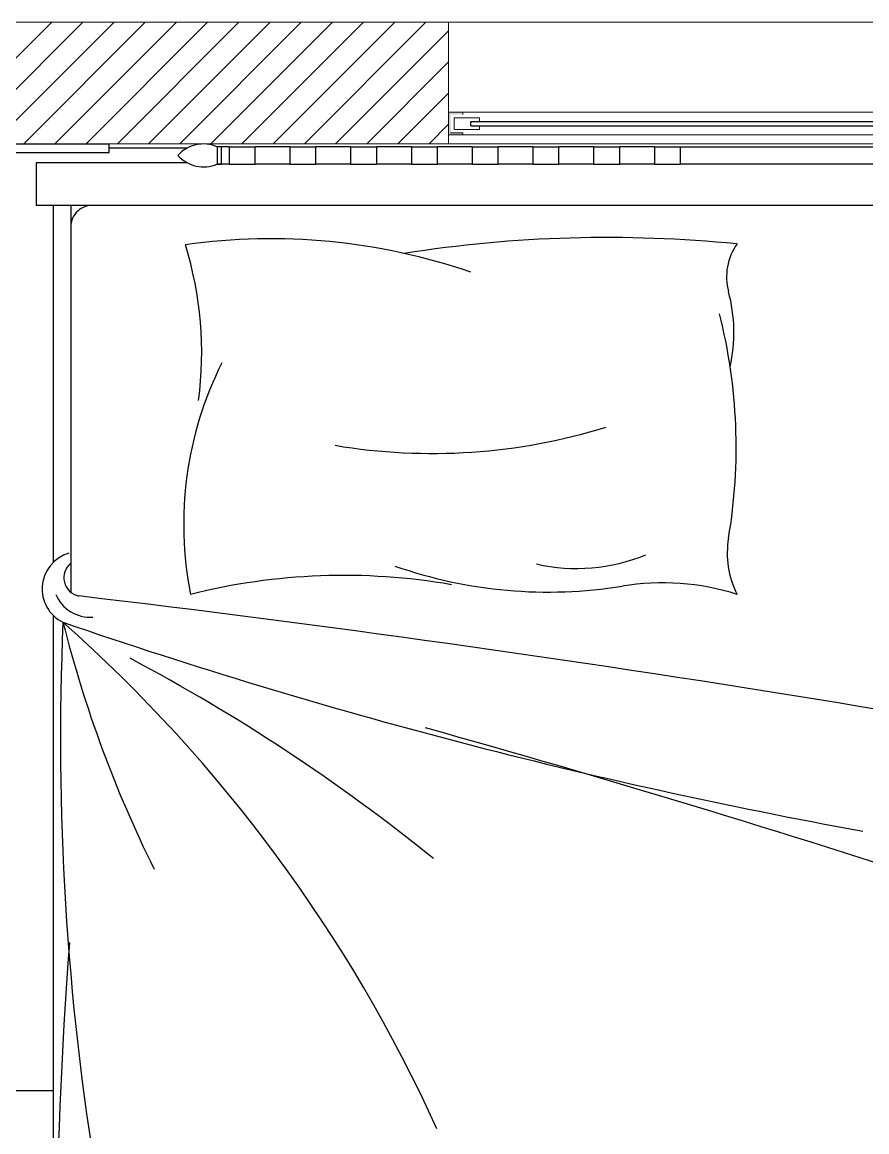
# Model space of a CAD drawing. Header units: millimetres. Extents: x 2837 to 6066, y 1056 to 2217.
# Drawn here: x 2915 to 3012.3, y 1971.5 to 2099.4 of the extents above; entities that cross this region are included whole.
import ezdxf

# ---------------------------------------------------------------- set-up
doc = ezdxf.new("R2010")
doc.units = ezdxf.units.MM
for name, color, linetype, lineweight in [('arredi', 8, 'Continuous', 30), ('infissi', 40, 'Continuous', 18), ('legno', 35, 'Continuous', 30), ('muri sezionati', 7, 'Continuous', 18), ('retino muri', 2, 'Continuous', 18)]:
    doc.layers.add(name, color=color, linetype=linetype, lineweight=lineweight)
doc.layers.add('serramenti', color=124, linetype='Continuous')
doc.layers.add('tessuti', color=51, linetype='Continuous')

msp = doc.modelspace()

# ---------------------------------------------------------------- hatches: boundary and pattern name
at = {"layer": 'infissi'}
for points in [[(2965.75, 2088.75), (2965.75, 2089), (2964.08, 2089), (2964.08, 2086.37), (2965.75, 2086.37), (2965.75, 2086.62), (2964.33, 2086.62), (2964.33, 2088.75)], [(2964.08, 2089), (2964.08, 2086.37), (2965.75, 2086.37), (2965.75, 2086.62), (2964.33, 2086.62), (2964.33, 2088.75), (2965.75, 2088.75), (2965.75, 2089)], [(2964.08, 2089), (2964.08, 2086.37), (2965.75, 2086.37), (2965.75, 2086.62), (2964.33, 2086.62), (2964.33, 2088.75), (2965.75, 2088.75), (2965.75, 2089)], [(2964.08, 2089), (2964.08, 2086.37), (2965.75, 2086.37), (2965.75, 2086.62), (2964.33, 2086.62), (2964.33, 2088.75), (2965.75, 2088.75), (2965.75, 2089)]]:
    msp.add_hatch(color=256, dxfattribs=at).paths.add_polyline_path(points)

# ---------------------------------------------------------------- linework, layer by layer
at = {"layer": 'arredi', "lineweight": 20, "transparency": 33554687}
msp.add_line((2964.08, 2099.37), (3044.14, 2099.37), dxfattribs=at)
at = {"layer": 'arredi'}
for p, q in [((2903.98, 2085.37), (2924.98, 2085.37)), ((2924.98, 2084.37), (2924.98, 2085.37)), ((2937.93, 2085.02), (2937.43, 2085.02)), ((2937.43, 2085.02), (2937.43, 2083.02)), ((2937.93, 2083.02), (2937.93, 2085.02)), ((2938.81, 2085.02), (2937.93, 2085.02)), ((2945.81, 2085.02), (2941.81, 2085.02)), ((2952.81, 2085.02), (2948.81, 2085.02)), ((2959.81, 2085.02), (2955.81, 2085.02)), ((2966.81, 2085.02), (2962.81, 2085.02)), ((2973.81, 2085.02), (2969.81, 2085.02)), ((2980.81, 2085.02), (2976.81, 2085.02)), ((2987.81, 2085.02), (2983.81, 2085.02)), ((2990.81, 2085.02), (3020.08, 2085.02)), ((2903.98, 2084.37), (2924.98, 2084.37)), ((2934.02, 2083.16), (2916.56, 2083.16)), ((2916.56, 2083.16), (2916.56, 2078.24)), ((2937.43, 2083.02), (2937.93, 2083.02)), ((2938.81, 2083.02), (2937.43, 2083.02)), ((2945.81, 2083.02), (2941.81, 2083.02)), ((2952.81, 2083.02), (2948.81, 2083.02)), ((2959.81, 2083.02), (2955.81, 2083.02)), ((2966.81, 2083.02), (2962.81, 2083.02)), ((2973.81, 2083.02), (2969.81, 2083.02)), ((2980.81, 2083.02), (2976.81, 2083.02)), ((2987.81, 2083.02), (2983.81, 2083.02)), ((3020.08, 2083.02), (2990.81, 2083.02)), ((2918.56, 2037.1), (2918.56, 2078.24)), ((2920.56, 2078.24), (2920.56, 2033.67)), ((2918.56, 1877.24), (2918.56, 2030.97))]:
    msp.add_line(p, q, dxfattribs=at)
msp.add_lwpolyline([(3094.56, 2078.24), (2916.56, 2078.24)], dxfattribs=at)
for centre, radius, start, end in [((2935.87, 2081.36), 3.98, 66.9814, 138.0011), ((2935.87, 2086.68), 3.98, 221.9989, 293.0186), ((2923, 2075.79), 2.45, 89.9077, 186.4891)]:
    msp.add_arc(centre, radius, start, end, dxfattribs=at)
at = {"layer": 'infissi'}
for p, q in [((2964.08, 2089), (3044.14, 2089)), ((2965.75, 2089), (2964.08, 2089)), ((2965.75, 2088.75), (2965.75, 2089)), ((2964.75, 2087.02), (2964.75, 2088.35)), ((2964.75, 2088.35), (2967.66, 2088.35)), ((2967.66, 2087.94), (2967.66, 2088.35)), ((2964.08, 2086.37), (3043.27, 2086.37)), ((2965.75, 2086.62), (2964.33, 2086.62)), ((2964.75, 2087.02), (2967.66, 2087.02)), ((2965.75, 2086.37), (2965.75, 2086.62)), ((2967.66, 2087.02), (2967.66, 2087.44))]:
    msp.add_line(p, q, dxfattribs=at)
at = {"layer": 'legno'}
for p, q in [((2934.01, 2084.87), (2924.98, 2084.87)), ((2910.41, 1976.22), (2918.56, 1976.22))]:
    msp.add_line(p, q, dxfattribs=at)
at = {"layer": 'muri sezionati'}
for p, q in [((2964.08, 2099.37), (2861.95, 2099.37)), ((2964.08, 2099.37), (2964.08, 2085.37)), ((2901.95, 2085.37), (2941.95, 2085.37)), ((2964.08, 2085.37), (2941.95, 2085.37)), ((2964.08, 2085.37), (3044.14, 2085.37))]:
    msp.add_line(p, q, dxfattribs=at)
at = {"layer": 'retino muri', "linetype": 'Continuous', "lineweight": 20, "transparency": 33554687}
for p, q in [((2904.37, 2085.37), (2918.37, 2099.37)), ((2907.97, 2085.37), (2921.97, 2099.37)), ((2911.56, 2085.37), (2925.56, 2099.37)), ((2915.15, 2085.37), (2929.15, 2099.37)), ((2918.74, 2085.37), (2932.74, 2099.37)), ((2922.33, 2085.37), (2936.33, 2099.37)), ((2925.93, 2085.37), (2939.93, 2099.37)), ((2929.52, 2085.37), (2943.52, 2099.37)), ((2933.11, 2085.37), (2947.11, 2099.37)), ((2936.7, 2085.37), (2950.7, 2099.37)), ((2940.29, 2085.37), (2954.29, 2099.37)), ((2943.89, 2085.37), (2957.89, 2099.37)), ((2947.48, 2085.37), (2961.48, 2099.37)), ((2951.07, 2085.37), (2964.08, 2098.38)), ((2954.66, 2085.37), (2964.08, 2094.79)), ((2958.26, 2085.37), (2964.08, 2091.2)), ((2961.85, 2085.37), (2964.08, 2087.61))]:
    msp.add_line(p, q, dxfattribs=at)
at = {"layer": 'serramenti'}
for p, q in [((2966.66, 2087.94), (3041.55, 2087.94)), ((2966.66, 2087.44), (2966.66, 2087.94)), ((2966.66, 2087.44), (3041.55, 2087.44))]:
    msp.add_line(p, q, dxfattribs=at)
at = {"layer": 'tessuti'}
for p, q in [((2938.81, 2085.02), (2941.81, 2085.02)), ((2938.81, 2085.02), (2938.81, 2083.02)), ((2941.81, 2083.02), (2941.81, 2085.02)), ((2945.81, 2085.02), (2948.81, 2085.02)), ((2945.81, 2085.02), (2945.81, 2083.02)), ((2948.81, 2083.02), (2948.81, 2085.02)), ((2952.81, 2085.02), (2955.81, 2085.02)), ((2952.81, 2085.02), (2952.81, 2083.02)), ((2955.81, 2083.02), (2955.81, 2085.02)), ((2959.81, 2085.02), (2962.81, 2085.02)), ((2959.81, 2085.02), (2959.81, 2083.02)), ((2962.81, 2083.02), (2962.81, 2085.02)), ((2966.81, 2085.02), (2969.81, 2085.02)), ((2966.81, 2085.02), (2966.81, 2083.02)), ((2969.81, 2083.02), (2969.81, 2085.02)), ((2973.81, 2085.02), (2976.81, 2085.02)), ((2973.81, 2085.02), (2973.81, 2083.02)), ((2976.81, 2083.02), (2976.81, 2085.02)), ((2980.81, 2085.02), (2983.81, 2085.02)), ((2980.81, 2085.02), (2980.81, 2083.02)), ((2983.81, 2083.02), (2983.81, 2085.02)), ((2987.81, 2085.02), (2990.81, 2085.02)), ((2987.81, 2085.02), (2987.81, 2083.02)), ((2990.81, 2083.02), (2990.81, 2085.02)), ((2938.81, 2083.02), (2941.81, 2083.02)), ((2945.81, 2083.02), (2948.81, 2083.02)), ((2952.81, 2083.02), (2955.81, 2083.02)), ((2959.81, 2083.02), (2962.81, 2083.02)), ((2966.81, 2083.02), (2969.81, 2083.02)), ((2973.81, 2083.02), (2976.81, 2083.02)), ((2980.81, 2083.02), (2983.81, 2083.02)), ((2987.81, 2083.02), (2990.81, 2083.02))]:
    msp.add_line(p, q, dxfattribs=at)
for centre, radius, start, end in [((2943.64, 2003.6), 70.8, 71.0292, 98.0146), ((2893.59, 2061.27), 42.06, 352.4611, 17.1991), ((2982.39, 1923.85), 150.7, 84.3095, 98.9414), ((3002.63, 2070.02), 6.51, 144.3788, 195.1988), ((2978.97, 2063.59), 18, 347.312, 15.1988), ((2934.7, 2050.37), 62.53, 350.3711, 14.26), ((2974.96, 2041.52), 41.39, 153.3319, 191.2891), ((2962.23, 2117.16), 67.5, 260.432, 287.2702), ((3006.66, 2038.16), 10.46, 170.3711, 206.9649), ((2921.54, 2034.04), 4.28, 106.3005, 243.9382), ((2978.86, 2057.32), 20.92, 257.148, 292.3825), ((2921.93, 2035.34), 2.16, 129.3958, 258.1256), ((2975.54, 2086.89), 53.21, 250.6572, 279.2501), ((2952.02, 1963.17), 72.43, 80.1438, 104.1009), ((2988.73, 2006.34), 28.41, 72.3598, 99.3926), ((2922.78, 2035.06), 4.27, 202.6052, 274.4989), ((2691.97, 87.62), 1959.1, 78.26076, 83.27201), ((3229.03, 2016.66), 309.66, 177.4941, 189.5094), ((2804.24, 1899.95), 174.03, 24.3833, 48.4532), ((3123.4, 2621.81), 625.71, 250.99687, 259.72796), ((3058.89, 2065.4), 143.61, 194.1894, 206.3096), ((2825.53, 1833.77), 217.59, 51.0376, 62.0856), ((2580.98, 654.64), 1415.47, 69.18683, 74.40799), ((3494.45, 1950.08), 575.66, 175.6972, 183.22298)]:
    msp.add_arc(centre, radius, start, end, dxfattribs=at)

doc.saveas('drawing.dxf')
